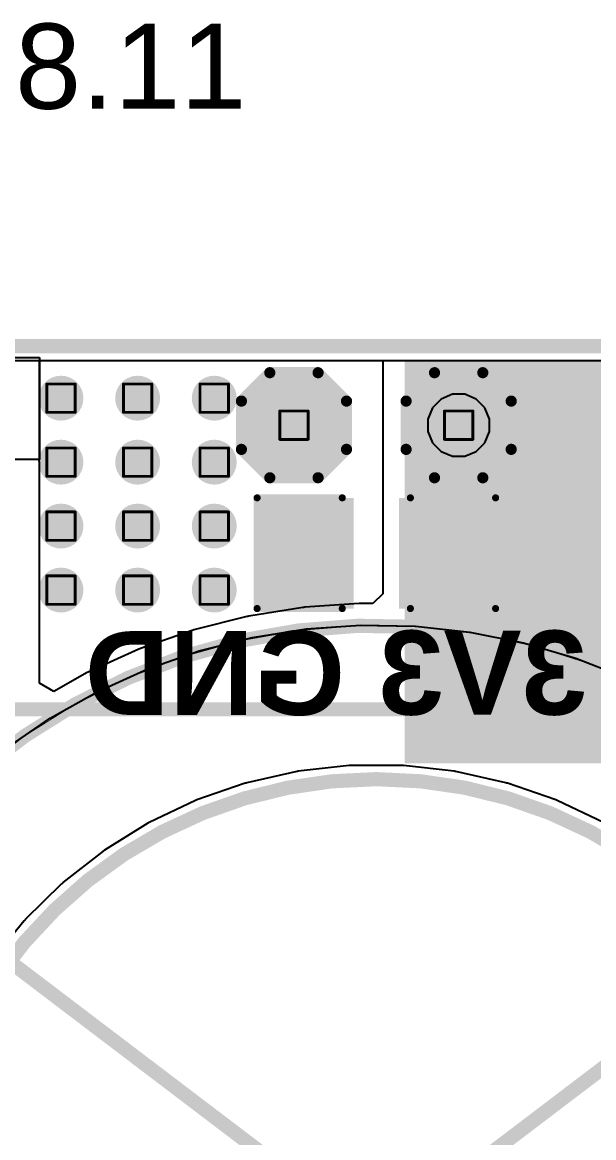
# Model space of a CAD drawing. Header units: inches. Extents: x 92 to 372, y 57 to 122.
# Drawn here: x 119.15 to 129.37, y 76.86 to 96.83 of the extents above; entities that cross this region are included whole.
import ezdxf

# ---------------------------------------------------------------- set-up
doc = ezdxf.new("R2010")
doc.units = ezdxf.units.IN
for name, color, linetype in [('Board Outline', 216, 'Continuous'), ('Bottom Layer', 5, 'Continuous'), ('Bottom Overlay', 54, 'Continuous'), ('Bottom Paste', 16, 'Continuous'), ('Bottom Solder', 6, 'Continuous'), ('Dimension', 6, 'Continuous'), ('Drill Drawing', 1, 'Continuous'), ('Top Layer', 1, 'Continuous'), ('Top Overlay', 2, 'Continuous'), ('Top Solder', 216, 'Continuous'), ('Via Holes', 16, 'Continuous')]:
    doc.layers.add(name, color=color, linetype=linetype)
doc.styles.add('Arial', font='', dxfattribs={"height": 0.2})
doc.styles.add('Arial_Bold', font='', dxfattribs={"height": 0.2})
doc.styles.get('Arial').set_extended_font_data('Arial')
doc.styles.get('Arial_Bold').set_extended_font_data('Arial', bold=True)

# ---------------------------------------------------------------- blocks, each defined once
blk = doc.blocks.new('T__________B_1')
at = {"layer": 'Bottom Layer'}
blk.add_hatch(color=5, dxfattribs=at).paths.add_polyline_path([(0.381, 0.762), (-0.381, 0.762), (-0.762, 0.381), (-0.762, -0.381), (-0.381, -0.762), (0.381, -0.762), (0.762, -0.381), (0.762, 0.381)])
at = {"layer": 'Bottom Paste'}
blk.add_hatch(color=16, dxfattribs=at).paths.add_polyline_path([(0.381, 0.762), (-0.381, 0.762), (-0.762, 0.381), (-0.762, -0.381), (-0.381, -0.762), (0.381, -0.762), (0.762, -0.381), (0.762, 0.381)])
at = {"layer": 'Bottom Solder'}
blk.add_hatch(color=6, dxfattribs=at).paths.add_polyline_path([(0.432, 0.864), (-0.432, 0.864), (-0.864, 0.432), (-0.864, -0.432), (-0.432, -0.864), (0.432, -0.864), (0.864, -0.432), (0.864, 0.432)])
at = {"layer": 'Bottom Overlay'}
for points in [[(-0.432, 0.94, 0.2, 0.2, 0), (-0.94, 0.432, 0.2, 0.2, 0)], [(0.432, 0.94, 0.2, 0.2, 0), (-0.432, 0.94, 0.2, 0.2, 0)], [(0.94, 0.432, 0.2, 0.2, 0), (0.432, 0.94, 0.2, 0.2, 0)], [(-0.94, 0.432, 0.2, 0.2, 0), (-0.94, -0.432, 0.2, 0.2, 0)], [(0.94, 0.432, 0.2, 0.2, 0), (0.94, -0.432, 0.2, 0.2, 0)], [(-0.432, -0.94, 0.2, 0.2, 0), (-0.94, -0.432, 0.2, 0.2, 0)], [(0.94, -0.432, 0.2, 0.2, 0), (0.432, -0.94, 0.2, 0.2, 0)], [(0.432, -0.94, 0.2, 0.2, 0), (-0.432, -0.94, 0.2, 0.2, 0)]]:
    blk.add_lwpolyline(points, format="xyseb", dxfattribs=at)
for points in [[(-0.482, 0.94, 0.1, 0.1, 1), (-0.382, 0.94, 0.1, 0.1, 1)], [(-0.482, 0.94, 0.1, 0.1, 1), (-0.382, 0.94, 0.1, 0.1, 1)], [(0.382, 0.94, 0.1, 0.1, 1), (0.482, 0.94, 0.1, 0.1, 1)], [(0.382, 0.94, 0.1, 0.1, 1), (0.482, 0.94, 0.1, 0.1, 1)], [(-0.99, 0.432, 0.1, 0.1, 1), (-0.89, 0.432, 0.1, 0.1, 1)], [(-0.99, 0.432, 0.1, 0.1, 1), (-0.89, 0.432, 0.1, 0.1, 1)], [(0.89, 0.432, 0.1, 0.1, 1), (0.99, 0.432, 0.1, 0.1, 1)], [(0.89, 0.432, 0.1, 0.1, 1), (0.99, 0.432, 0.1, 0.1, 1)], [(-0.99, -0.432, 0.1, 0.1, 1), (-0.89, -0.432, 0.1, 0.1, 1)], [(-0.99, -0.432, 0.1, 0.1, 1), (-0.89, -0.432, 0.1, 0.1, 1)], [(0.89, -0.432, 0.1, 0.1, 1), (0.99, -0.432, 0.1, 0.1, 1)], [(0.89, -0.432, 0.1, 0.1, 1), (0.99, -0.432, 0.1, 0.1, 1)], [(-0.482, -0.94, 0.1, 0.1, 1), (-0.382, -0.94, 0.1, 0.1, 1)], [(-0.482, -0.94, 0.1, 0.1, 1), (-0.382, -0.94, 0.1, 0.1, 1)], [(0.382, -0.94, 0.1, 0.1, 1), (0.482, -0.94, 0.1, 0.1, 1)], [(0.382, -0.94, 0.1, 0.1, 1), (0.482, -0.94, 0.1, 0.1, 1)]]:
    blk.add_lwpolyline(points, format="xyseb", close=True, dxfattribs=at)
blk = doc.blocks.new('T__________B_2')
at = {"layer": 'Bottom Layer'}
blk.add_hatch(color=5, dxfattribs=at).paths.add_polyline_path([(0.381, 0.762), (-0.381, 0.762), (-0.762, 0.381), (-0.762, -0.381), (-0.381, -0.762), (0.381, -0.762), (0.762, -0.381), (0.762, 0.381)])
at = {"layer": 'Bottom Paste'}
blk.add_hatch(color=16, dxfattribs=at).paths.add_polyline_path([(0.381, 0.762), (-0.381, 0.762), (-0.762, 0.381), (-0.762, -0.381), (-0.381, -0.762), (0.381, -0.762), (0.762, -0.381), (0.762, 0.381)])
at = {"layer": 'Bottom Solder'}
blk.add_hatch(color=6, dxfattribs=at).paths.add_polyline_path([(0.432, 0.864), (-0.432, 0.864), (-0.864, 0.432), (-0.864, -0.432), (-0.432, -0.864), (0.432, -0.864), (0.864, -0.432), (0.864, 0.432)])
at = {"layer": 'Bottom Overlay'}
for points in [[(-0.432, 0.94, 0.2, 0.2, 0), (-0.94, 0.432, 0.2, 0.2, 0)], [(0.432, 0.94, 0.2, 0.2, 0), (-0.432, 0.94, 0.2, 0.2, 0)], [(0.94, 0.432, 0.2, 0.2, 0), (0.432, 0.94, 0.2, 0.2, 0)], [(-0.94, 0.432, 0.2, 0.2, 0), (-0.94, -0.432, 0.2, 0.2, 0)], [(0.94, 0.432, 0.2, 0.2, 0), (0.94, -0.432, 0.2, 0.2, 0)], [(-0.432, -0.94, 0.2, 0.2, 0), (-0.94, -0.432, 0.2, 0.2, 0)], [(0.94, -0.432, 0.2, 0.2, 0), (0.432, -0.94, 0.2, 0.2, 0)], [(0.432, -0.94, 0.2, 0.2, 0), (-0.432, -0.94, 0.2, 0.2, 0)]]:
    blk.add_lwpolyline(points, format="xyseb", dxfattribs=at)
for points in [[(-0.482, 0.94, 0.1, 0.1, 1), (-0.382, 0.94, 0.1, 0.1, 1)], [(-0.482, 0.94, 0.1, 0.1, 1), (-0.382, 0.94, 0.1, 0.1, 1)], [(0.382, 0.94, 0.1, 0.1, 1), (0.482, 0.94, 0.1, 0.1, 1)], [(0.382, 0.94, 0.1, 0.1, 1), (0.482, 0.94, 0.1, 0.1, 1)], [(-0.99, 0.432, 0.1, 0.1, 1), (-0.89, 0.432, 0.1, 0.1, 1)], [(-0.99, 0.432, 0.1, 0.1, 1), (-0.89, 0.432, 0.1, 0.1, 1)], [(0.89, 0.432, 0.1, 0.1, 1), (0.99, 0.432, 0.1, 0.1, 1)], [(0.89, 0.432, 0.1, 0.1, 1), (0.99, 0.432, 0.1, 0.1, 1)], [(-0.99, -0.432, 0.1, 0.1, 1), (-0.89, -0.432, 0.1, 0.1, 1)], [(-0.99, -0.432, 0.1, 0.1, 1), (-0.89, -0.432, 0.1, 0.1, 1)], [(0.89, -0.432, 0.1, 0.1, 1), (0.99, -0.432, 0.1, 0.1, 1)], [(0.89, -0.432, 0.1, 0.1, 1), (0.99, -0.432, 0.1, 0.1, 1)], [(-0.482, -0.94, 0.1, 0.1, 1), (-0.382, -0.94, 0.1, 0.1, 1)], [(-0.482, -0.94, 0.1, 0.1, 1), (-0.382, -0.94, 0.1, 0.1, 1)], [(0.382, -0.94, 0.1, 0.1, 1), (0.482, -0.94, 0.1, 0.1, 1)], [(0.382, -0.94, 0.1, 0.1, 1), (0.482, -0.94, 0.1, 0.1, 1)]]:
    blk.add_lwpolyline(points, format="xyseb", close=True, dxfattribs=at)
blk = doc.blocks.new('C___1206_B_31')
at = {"layer": 'Bottom Layer'}
for points in [[(-2.032, 0.889), (-0.508, 0.889), (-0.508, -0.889), (-2.032, -0.889)], [(0.508, 0.889), (2.032, 0.889), (2.032, -0.889), (0.508, -0.889)]]:
    blk.add_hatch(color=5, dxfattribs=at).paths.add_polyline_path(points)
at = {"layer": 'Bottom Paste'}
for points in [[(-2.032, 0.889), (-0.508, 0.889), (-0.508, -0.889), (-2.032, -0.889)], [(0.508, 0.889), (2.032, 0.889), (2.032, -0.889), (0.508, -0.889)]]:
    blk.add_hatch(color=16, dxfattribs=at).paths.add_polyline_path(points)
at = {"layer": 'Bottom Solder'}
for points in [[(-2.1336, 0.9906), (-0.4064, 0.9906), (-0.4064, -0.9906), (-2.1336, -0.9906)], [(0.4064, 0.9906), (2.1336, 0.9906), (2.1336, -0.9906), (0.4064, -0.9906)]]:
    blk.add_hatch(color=6, dxfattribs=at).paths.add_polyline_path(points)
at = {"layer": 'Bottom Overlay'}
for points in [[(-2.1336, 0.9906, 0.127, 0.127, 0), (-0.6096, 0.9906, 0.127, 0.127, 0)], [(-2.1336, -0.9906, 0.127, 0.127, 0), (-2.1336, 0.9906, 0.127, 0.127, 0)], [(0.6096, 0.9906, 0.127, 0.127, 0), (2.1336, 0.9906, 0.127, 0.127, 0)], [(2.1336, -0.9906, 0.127, 0.127, 0), (2.1336, 0.9906, 0.127, 0.127, 0)], [(-2.1336, -0.9906, 0.127, 0.127, 0), (-0.6096, -0.9906, 0.127, 0.127, 0)], [(0.6096, -0.9906, 0.127, 0.127, 0), (2.1336, -0.9906, 0.127, 0.127, 0)]]:
    blk.add_lwpolyline(points, format="xyseb", dxfattribs=at)
for points in [[(-2.16535, 0.9906, 0.0635, 0.0635, 1), (-2.10185, 0.9906, 0.0635, 0.0635, 1)], [(-2.16535, 0.9906, 0.0635, 0.0635, 1), (-2.10185, 0.9906, 0.0635, 0.0635, 1)], [(-0.64135, 0.9906, 0.0635, 0.0635, 1), (-0.57785, 0.9906, 0.0635, 0.0635, 1)], [(0.57785, 0.9906, 0.0635, 0.0635, 1), (0.64135, 0.9906, 0.0635, 0.0635, 1)], [(2.10185, 0.9906, 0.0635, 0.0635, 1), (2.16535, 0.9906, 0.0635, 0.0635, 1)], [(2.10185, 0.9906, 0.0635, 0.0635, 1), (2.16535, 0.9906, 0.0635, 0.0635, 1)], [(-2.16535, -0.9906, 0.0635, 0.0635, 1), (-2.10185, -0.9906, 0.0635, 0.0635, 1)], [(-2.16535, -0.9906, 0.0635, 0.0635, 1), (-2.10185, -0.9906, 0.0635, 0.0635, 1)], [(-0.64135, -0.9906, 0.0635, 0.0635, 1), (-0.57785, -0.9906, 0.0635, 0.0635, 1)], [(0.57785, -0.9906, 0.0635, 0.0635, 1), (0.64135, -0.9906, 0.0635, 0.0635, 1)], [(2.10185, -0.9906, 0.0635, 0.0635, 1), (2.16535, -0.9906, 0.0635, 0.0635, 1)], [(2.10185, -0.9906, 0.0635, 0.0635, 1), (2.16535, -0.9906, 0.0635, 0.0635, 1)]]:
    blk.add_lwpolyline(points, format="xyseb", close=True, dxfattribs=at)

msp = doc.modelspace()

# ---------------------------------------------------------------- hatches: boundary and pattern name
at = {"layer": 'Bottom Layer'}
for points in [[(125.988, 89.129), (134.247, 89.129), (134.247, 90.772), (125.988, 90.772)], [(125.988, 83.566), (131.445, 83.566), (131.445, 90.678), (125.988, 90.678)]]:
    msp.add_hatch(color=5, dxfattribs=at).paths.add_polyline_path(points)
h = msp.add_hatch(color=5, dxfattribs=at)
edge = h.paths.add_edge_path()
edge.add_arc((119.837, 90.099), 0.3, 0, 360)
h = msp.add_hatch(color=5, dxfattribs=at)
edge = h.paths.add_edge_path()
edge.add_arc((121.209, 90.099), 0.3, 0, 360)
h = msp.add_hatch(color=5, dxfattribs=at)
edge = h.paths.add_edge_path()
edge.add_arc((122.58, 90.099), 0.3, 0, 360)
h = msp.add_hatch(color=5, dxfattribs=at)
edge = h.paths.add_edge_path()
edge.add_arc((124.006, 89.615), 0.3, 0, 360)
h = msp.add_hatch(color=5, dxfattribs=at)
edge = h.paths.add_edge_path()
edge.add_arc((126.953, 89.615), 0.3, 0, 360)
h = msp.add_hatch(color=5, dxfattribs=at)
edge = h.paths.add_edge_path()
edge.add_arc((119.837, 88.954), 0.3, 0, 360)
h = msp.add_hatch(color=5, dxfattribs=at)
edge = h.paths.add_edge_path()
edge.add_arc((121.209, 88.954), 0.3, 0, 360)
h = msp.add_hatch(color=5, dxfattribs=at)
edge = h.paths.add_edge_path()
edge.add_arc((122.58, 88.954), 0.3, 0, 360)
h = msp.add_hatch(color=5, dxfattribs=at)
edge = h.paths.add_edge_path()
edge.add_arc((119.837, 87.81), 0.3, 0, 360)
h = msp.add_hatch(color=5, dxfattribs=at)
edge = h.paths.add_edge_path()
edge.add_arc((121.209, 87.81), 0.3, 0, 360)
h = msp.add_hatch(color=5, dxfattribs=at)
edge = h.paths.add_edge_path()
edge.add_arc((122.58, 87.81), 0.3, 0, 360)
h = msp.add_hatch(color=5, dxfattribs=at)
edge = h.paths.add_edge_path()
edge.add_arc((119.837, 86.665), 0.3, 0, 360)
h = msp.add_hatch(color=5, dxfattribs=at)
edge = h.paths.add_edge_path()
edge.add_arc((121.209, 86.665), 0.3, 0, 360)
h = msp.add_hatch(color=5, dxfattribs=at)
edge = h.paths.add_edge_path()
edge.add_arc((122.58, 86.665), 0.3, 0, 360)
at = {"layer": 'Bottom Solder'}
h = msp.add_hatch(color=6, dxfattribs=at)
edge = h.paths.add_edge_path()
edge.add_arc((119.837, 90.099), 0.402, 0, 360)
h = msp.add_hatch(color=6, dxfattribs=at)
edge = h.paths.add_edge_path()
edge.add_arc((121.209, 90.099), 0.402, 0, 360)
h = msp.add_hatch(color=6, dxfattribs=at)
edge = h.paths.add_edge_path()
edge.add_arc((122.58, 90.099), 0.402, 0, 360)
h = msp.add_hatch(color=6, dxfattribs=at)
edge = h.paths.add_edge_path()
edge.add_arc((124.006, 89.615), 0.402, 0, 360)
h = msp.add_hatch(color=6, dxfattribs=at)
edge = h.paths.add_edge_path()
edge.add_arc((126.953, 89.615), 0.402, 0, 360)
h = msp.add_hatch(color=6, dxfattribs=at)
edge = h.paths.add_edge_path()
edge.add_arc((119.837, 88.954), 0.402, 0, 360)
h = msp.add_hatch(color=6, dxfattribs=at)
edge = h.paths.add_edge_path()
edge.add_arc((121.209, 88.954), 0.402, 0, 360)
h = msp.add_hatch(color=6, dxfattribs=at)
edge = h.paths.add_edge_path()
edge.add_arc((122.58, 88.954), 0.402, 0, 360)
h = msp.add_hatch(color=6, dxfattribs=at)
edge = h.paths.add_edge_path()
edge.add_arc((119.837, 87.81), 0.402, 0, 360)
h = msp.add_hatch(color=6, dxfattribs=at)
edge = h.paths.add_edge_path()
edge.add_arc((121.209, 87.81), 0.402, 0, 360)
h = msp.add_hatch(color=6, dxfattribs=at)
edge = h.paths.add_edge_path()
edge.add_arc((122.58, 87.81), 0.402, 0, 360)
h = msp.add_hatch(color=6, dxfattribs=at)
edge = h.paths.add_edge_path()
edge.add_arc((119.837, 86.665), 0.402, 0, 360)
h = msp.add_hatch(color=6, dxfattribs=at)
edge = h.paths.add_edge_path()
edge.add_arc((121.209, 86.665), 0.402, 0, 360)
h = msp.add_hatch(color=6, dxfattribs=at)
edge = h.paths.add_edge_path()
edge.add_arc((122.58, 86.665), 0.402, 0, 360)
at = {"layer": 'Top Layer'}
h = msp.add_hatch(color=1, dxfattribs=at)
edge = h.paths.add_edge_path()
edge.add_arc((119.837, 90.099), 0.3, 0, 360)
h = msp.add_hatch(color=1, dxfattribs=at)
edge = h.paths.add_edge_path()
edge.add_arc((121.209, 90.099), 0.3, 0, 360)
h = msp.add_hatch(color=1, dxfattribs=at)
edge = h.paths.add_edge_path()
edge.add_arc((122.58, 90.099), 0.3, 0, 360)
h = msp.add_hatch(color=1, dxfattribs=at)
edge = h.paths.add_edge_path()
edge.add_arc((124.006, 89.615), 0.3, 0, 360)
h = msp.add_hatch(color=1, dxfattribs=at)
edge = h.paths.add_edge_path()
edge.add_arc((126.953, 89.615), 0.3, 0, 360)
h = msp.add_hatch(color=1, dxfattribs=at)
edge = h.paths.add_edge_path()
edge.add_arc((119.837, 88.954), 0.3, 0, 360)
h = msp.add_hatch(color=1, dxfattribs=at)
edge = h.paths.add_edge_path()
edge.add_arc((121.209, 88.954), 0.3, 0, 360)
h = msp.add_hatch(color=1, dxfattribs=at)
edge = h.paths.add_edge_path()
edge.add_arc((122.58, 88.954), 0.3, 0, 360)
h = msp.add_hatch(color=1, dxfattribs=at)
edge = h.paths.add_edge_path()
edge.add_arc((119.837, 87.81), 0.3, 0, 360)
h = msp.add_hatch(color=1, dxfattribs=at)
edge = h.paths.add_edge_path()
edge.add_arc((121.209, 87.81), 0.3, 0, 360)
h = msp.add_hatch(color=1, dxfattribs=at)
edge = h.paths.add_edge_path()
edge.add_arc((122.58, 87.81), 0.3, 0, 360)
h = msp.add_hatch(color=1, dxfattribs=at)
edge = h.paths.add_edge_path()
edge.add_arc((119.837, 86.665), 0.3, 0, 360)
h = msp.add_hatch(color=1, dxfattribs=at)
edge = h.paths.add_edge_path()
edge.add_arc((121.209, 86.665), 0.3, 0, 360)
h = msp.add_hatch(color=1, dxfattribs=at)
edge = h.paths.add_edge_path()
edge.add_arc((122.58, 86.665), 0.3, 0, 360)
at = {"layer": 'Top Solder'}
h = msp.add_hatch(color=216, dxfattribs=at)
edge = h.paths.add_edge_path()
edge.add_arc((119.837, 90.099), 0.402, 0, 360)
h = msp.add_hatch(color=216, dxfattribs=at)
edge = h.paths.add_edge_path()
edge.add_arc((121.209, 90.099), 0.402, 0, 360)
h = msp.add_hatch(color=216, dxfattribs=at)
edge = h.paths.add_edge_path()
edge.add_arc((122.58, 90.099), 0.402, 0, 360)
h = msp.add_hatch(color=216, dxfattribs=at)
edge = h.paths.add_edge_path()
edge.add_arc((124.006, 89.615), 0.402, 0, 360)
h = msp.add_hatch(color=216, dxfattribs=at)
edge = h.paths.add_edge_path()
edge.add_arc((126.953, 89.615), 0.402, 0, 360)
h = msp.add_hatch(color=216, dxfattribs=at)
edge = h.paths.add_edge_path()
edge.add_arc((119.837, 88.954), 0.402, 0, 360)
h = msp.add_hatch(color=216, dxfattribs=at)
edge = h.paths.add_edge_path()
edge.add_arc((121.209, 88.954), 0.402, 0, 360)
h = msp.add_hatch(color=216, dxfattribs=at)
edge = h.paths.add_edge_path()
edge.add_arc((122.58, 88.954), 0.402, 0, 360)
h = msp.add_hatch(color=216, dxfattribs=at)
edge = h.paths.add_edge_path()
edge.add_arc((119.837, 87.81), 0.402, 0, 360)
h = msp.add_hatch(color=216, dxfattribs=at)
edge = h.paths.add_edge_path()
edge.add_arc((121.209, 87.81), 0.402, 0, 360)
h = msp.add_hatch(color=216, dxfattribs=at)
edge = h.paths.add_edge_path()
edge.add_arc((122.58, 87.81), 0.402, 0, 360)
h = msp.add_hatch(color=216, dxfattribs=at)
edge = h.paths.add_edge_path()
edge.add_arc((119.837, 86.665), 0.402, 0, 360)
h = msp.add_hatch(color=216, dxfattribs=at)
edge = h.paths.add_edge_path()
edge.add_arc((121.209, 86.665), 0.402, 0, 360)
h = msp.add_hatch(color=216, dxfattribs=at)
edge = h.paths.add_edge_path()
edge.add_arc((122.58, 86.665), 0.402, 0, 360)
at = {"layer": 'Via Holes'}
h = msp.add_hatch(color=7, dxfattribs=at)
edge = h.paths.add_edge_path()
edge.add_arc((119.837, 90.099), 0.15, 0, 360)
h = msp.add_hatch(color=7, dxfattribs=at)
edge = h.paths.add_edge_path()
edge.add_arc((121.209, 90.099), 0.15, 0, 360)
h = msp.add_hatch(color=7, dxfattribs=at)
edge = h.paths.add_edge_path()
edge.add_arc((122.58, 90.099), 0.15, 0, 360)
h = msp.add_hatch(color=7, dxfattribs=at)
edge = h.paths.add_edge_path()
edge.add_arc((124.006, 89.615), 0.15, 0, 360)
h = msp.add_hatch(color=7, dxfattribs=at)
edge = h.paths.add_edge_path()
edge.add_arc((126.953, 89.615), 0.15, 0, 360)
h = msp.add_hatch(color=7, dxfattribs=at)
edge = h.paths.add_edge_path()
edge.add_arc((119.837, 88.954), 0.15, 0, 360)
h = msp.add_hatch(color=7, dxfattribs=at)
edge = h.paths.add_edge_path()
edge.add_arc((121.209, 88.954), 0.15, 0, 360)
h = msp.add_hatch(color=7, dxfattribs=at)
edge = h.paths.add_edge_path()
edge.add_arc((122.58, 88.954), 0.15, 0, 360)
h = msp.add_hatch(color=7, dxfattribs=at)
edge = h.paths.add_edge_path()
edge.add_arc((119.837, 87.81), 0.15, 0, 360)
h = msp.add_hatch(color=7, dxfattribs=at)
edge = h.paths.add_edge_path()
edge.add_arc((121.209, 87.81), 0.15, 0, 360)
h = msp.add_hatch(color=7, dxfattribs=at)
edge = h.paths.add_edge_path()
edge.add_arc((122.58, 87.81), 0.15, 0, 360)
h = msp.add_hatch(color=7, dxfattribs=at)
edge = h.paths.add_edge_path()
edge.add_arc((119.837, 86.665), 0.15, 0, 360)
h = msp.add_hatch(color=7, dxfattribs=at)
edge = h.paths.add_edge_path()
edge.add_arc((121.209, 86.665), 0.15, 0, 360)
h = msp.add_hatch(color=7, dxfattribs=at)
edge = h.paths.add_edge_path()
edge.add_arc((122.58, 86.665), 0.15, 0, 360)

# ---------------------------------------------------------------- linework, layer by layer
at = {"layer": 'Board Outline'}
for points in [[(112.722, 91.031, 0.254, 0.254, 0), (138.237, 91.031, 0.254, 0.254, 0)], [(118.906, 70.045, 0.254, 0.254, -2.013543), (132.053, 70.045, 0.254, 0.254, 0)]]:
    msp.add_lwpolyline(points, format="xyseb", dxfattribs=at)
at = {"layer": 'Bottom Layer'}
for p, q in [((117.884, 90.83), (119.453, 90.83)), ((119.453, 90.83), (119.453, 89.002)), ((119.453, 89.002), (119.453, 90.772)), ((119.453, 90.772), (125.599, 90.772)), ((125.599, 90.772), (125.599, 89.129)), ((125.599, 89.129), (125.599, 86.6)), ((119.453, 89.002), (117.884, 89.002)), ((119.445, 88.992), (119.453, 89.002)), ((119.453, 88.95), (119.445, 88.992)), ((119.453, 89.002), (119.453, 89.002)), ((119.453, 84.998), (119.453, 88.95)), ((125.599, 86.6), (125.418, 86.423)), ((124.165, 86.354), (123.199, 86.199)), ((124.182, 86.353), (124.165, 86.354)), ((124.199, 86.358), (124.182, 86.353)), ((125.175, 86.426), (124.199, 86.358)), ((125.192, 86.423), (125.175, 86.426)), ((125.209, 86.427), (125.192, 86.423)), ((125.418, 86.423), (125.209, 86.427)), ((123.165, 86.192), (122.217, 85.953)), ((123.183, 86.193), (123.165, 86.192)), ((123.199, 86.199), (123.183, 86.193)), ((124.226, 85.97), (125.202, 86.038)), ((125.202, 86.038), (126.18, 86.019)), ((122.184, 85.943), (121.261, 85.62)), ((122.201, 85.945), (122.184, 85.943)), ((122.217, 85.953), (122.201, 85.945)), ((123.26, 85.816), (124.226, 85.97)), ((126.18, 86.019), (127.152, 85.914)), ((127.152, 85.914), (128.111, 85.723)), ((122.312, 85.576), (123.26, 85.816)), ((128.111, 85.723), (129.049, 85.447)), ((121.229, 85.608), (120.338, 85.204)), ((121.246, 85.611), (121.229, 85.608)), ((121.261, 85.62), (121.246, 85.611)), ((121.389, 85.254), (122.312, 85.576)), ((129.049, 85.447), (129.96, 85.089)), ((120.498, 84.85), (121.389, 85.254)), ((120.307, 85.189), (119.707, 84.85)), ((120.324, 85.194), (120.307, 85.189)), ((120.338, 85.204), (120.324, 85.194)), ((119.707, 84.85), (119.453, 84.998)), ((119.646, 84.37), (120.498, 84.85)), ((118.841, 83.815), (119.646, 84.37)), ((124.993, 83.526), (124.084, 83.424)), ((125.008, 83.524), (124.993, 83.526)), ((125.022, 83.527), (125.008, 83.524)), ((125.937, 83.527), (125.022, 83.527)), ((125.951, 83.524), (125.937, 83.527)), ((125.966, 83.526), (125.951, 83.524)), ((126.875, 83.424), (125.966, 83.526)), ((124.055, 83.419), (123.163, 83.218)), ((124.07, 83.42), (124.055, 83.419)), ((124.084, 83.424), (124.07, 83.42)), ((126.889, 83.42), (126.875, 83.424)), ((126.904, 83.419), (126.889, 83.42)), ((127.796, 83.218), (126.904, 83.419)), ((123.135, 83.21), (122.27, 82.911)), ((123.15, 83.212), (123.135, 83.21)), ((123.163, 83.218), (123.15, 83.212)), ((127.81, 83.212), (127.796, 83.218)), ((127.824, 83.21), (127.81, 83.212)), ((128.689, 82.911), (127.824, 83.21)), ((122.244, 82.9), (121.417, 82.507)), ((122.258, 82.904), (122.244, 82.9)), ((122.27, 82.911), (122.258, 82.904)), ((128.701, 82.904), (128.689, 82.911)), ((128.716, 82.9), (128.701, 82.904)), ((129.542, 82.507), (128.716, 82.9)), ((121.392, 82.493), (120.614, 82.011)), ((121.406, 82.498), (121.392, 82.493)), ((121.417, 82.507), (121.406, 82.498)), ((120.591, 81.995), (119.871, 81.429)), ((120.604, 82.001), (120.591, 81.995)), ((120.614, 82.011), (120.604, 82.001)), ((119.849, 81.41), (119.197, 80.769)), ((119.862, 81.418), (119.849, 81.41)), ((119.871, 81.429), (119.862, 81.418)), ((119.178, 80.748), (118.6, 80.038)), ((119.189, 80.757), (119.178, 80.748)), ((119.197, 80.769), (119.189, 80.757))]:
    msp.add_line(p, q, dxfattribs=at)
at = {"layer": 'Dimension'}
for points in [[(114.48, 75.031, 0.0127, 0.0127, -1.683703), (131.443, 65.788, 0.0127, 0.0127, 0)], [(112.98, 84.531, 0.254, 0.254, 0), (137.98, 84.531, 0.254, 0.254, 0)], [(112.98, 84.531, 0.254, 0.254, 0), (137.98, 65.531, 0.254, 0.254, 0)], [(112.98, 65.531, 0.254, 0.254, 0), (137.98, 84.531, 0.254, 0.254, 0)]]:
    msp.add_lwpolyline(points, format="xyseb", dxfattribs=at)
at = {"layer": 'Drill Drawing'}
for points in [[(119.583, 90.353, 0.0508, 0.0508, 0), (120.091, 90.353, 0.0508, 0.0508, 0)], [(119.583, 89.845, 0.0508, 0.0508, 0), (119.583, 90.353, 0.0508, 0.0508, 0)], [(120.091, 89.845, 0.0508, 0.0508, 0), (120.091, 90.353, 0.0508, 0.0508, 0)], [(120.955, 90.353, 0.0508, 0.0508, 0), (121.463, 90.353, 0.0508, 0.0508, 0)], [(120.955, 89.845, 0.0508, 0.0508, 0), (120.955, 90.353, 0.0508, 0.0508, 0)], [(121.463, 89.845, 0.0508, 0.0508, 0), (121.463, 90.353, 0.0508, 0.0508, 0)], [(122.326, 90.353, 0.0508, 0.0508, 0), (122.834, 90.353, 0.0508, 0.0508, 0)], [(122.326, 89.845, 0.0508, 0.0508, 0), (122.326, 90.353, 0.0508, 0.0508, 0)], [(122.834, 89.845, 0.0508, 0.0508, 0), (122.834, 90.353, 0.0508, 0.0508, 0)], [(119.583, 89.845, 0.0508, 0.0508, 0), (120.091, 89.845, 0.0508, 0.0508, 0)], [(120.955, 89.845, 0.0508, 0.0508, 0), (121.463, 89.845, 0.0508, 0.0508, 0)], [(122.326, 89.845, 0.0508, 0.0508, 0), (122.834, 89.845, 0.0508, 0.0508, 0)], [(123.752, 89.869, 0.0508, 0.0508, 0), (124.26, 89.869, 0.0508, 0.0508, 0)], [(123.752, 89.361, 0.0508, 0.0508, 0), (123.752, 89.869, 0.0508, 0.0508, 0)], [(124.26, 89.361, 0.0508, 0.0508, 0), (124.26, 89.869, 0.0508, 0.0508, 0)], [(126.699, 89.869, 0.0508, 0.0508, 0), (127.207, 89.869, 0.0508, 0.0508, 0)], [(126.699, 89.361, 0.0508, 0.0508, 0), (126.699, 89.869, 0.0508, 0.0508, 0)], [(127.207, 89.361, 0.0508, 0.0508, 0), (127.207, 89.869, 0.0508, 0.0508, 0)], [(119.583, 89.208, 0.0508, 0.0508, 0), (120.091, 89.208, 0.0508, 0.0508, 0)], [(119.583, 88.7, 0.0508, 0.0508, 0), (119.583, 89.208, 0.0508, 0.0508, 0)], [(120.091, 88.7, 0.0508, 0.0508, 0), (120.091, 89.208, 0.0508, 0.0508, 0)], [(120.955, 89.208, 0.0508, 0.0508, 0), (121.463, 89.208, 0.0508, 0.0508, 0)], [(120.955, 88.7, 0.0508, 0.0508, 0), (120.955, 89.208, 0.0508, 0.0508, 0)], [(121.463, 88.7, 0.0508, 0.0508, 0), (121.463, 89.208, 0.0508, 0.0508, 0)], [(122.326, 89.208, 0.0508, 0.0508, 0), (122.834, 89.208, 0.0508, 0.0508, 0)], [(122.326, 88.7, 0.0508, 0.0508, 0), (122.326, 89.208, 0.0508, 0.0508, 0)], [(122.834, 88.7, 0.0508, 0.0508, 0), (122.834, 89.208, 0.0508, 0.0508, 0)], [(123.752, 89.361, 0.0508, 0.0508, 0), (124.26, 89.361, 0.0508, 0.0508, 0)], [(126.699, 89.361, 0.0508, 0.0508, 0), (127.207, 89.361, 0.0508, 0.0508, 0)], [(119.583, 88.7, 0.0508, 0.0508, 0), (120.091, 88.7, 0.0508, 0.0508, 0)], [(120.955, 88.7, 0.0508, 0.0508, 0), (121.463, 88.7, 0.0508, 0.0508, 0)], [(122.326, 88.7, 0.0508, 0.0508, 0), (122.834, 88.7, 0.0508, 0.0508, 0)], [(119.583, 88.064, 0.0508, 0.0508, 0), (120.091, 88.064, 0.0508, 0.0508, 0)], [(119.583, 87.556, 0.0508, 0.0508, 0), (119.583, 88.064, 0.0508, 0.0508, 0)], [(120.091, 87.556, 0.0508, 0.0508, 0), (120.091, 88.064, 0.0508, 0.0508, 0)], [(120.955, 88.064, 0.0508, 0.0508, 0), (121.463, 88.064, 0.0508, 0.0508, 0)], [(120.955, 87.556, 0.0508, 0.0508, 0), (120.955, 88.064, 0.0508, 0.0508, 0)], [(121.463, 87.556, 0.0508, 0.0508, 0), (121.463, 88.064, 0.0508, 0.0508, 0)], [(122.326, 88.064, 0.0508, 0.0508, 0), (122.834, 88.064, 0.0508, 0.0508, 0)], [(122.326, 87.556, 0.0508, 0.0508, 0), (122.326, 88.064, 0.0508, 0.0508, 0)], [(122.834, 87.556, 0.0508, 0.0508, 0), (122.834, 88.064, 0.0508, 0.0508, 0)], [(119.583, 87.556, 0.0508, 0.0508, 0), (120.091, 87.556, 0.0508, 0.0508, 0)], [(120.955, 87.556, 0.0508, 0.0508, 0), (121.463, 87.556, 0.0508, 0.0508, 0)], [(122.326, 87.556, 0.0508, 0.0508, 0), (122.834, 87.556, 0.0508, 0.0508, 0)], [(119.583, 86.919, 0.0508, 0.0508, 0), (120.091, 86.919, 0.0508, 0.0508, 0)], [(119.583, 86.411, 0.0508, 0.0508, 0), (119.583, 86.919, 0.0508, 0.0508, 0)], [(120.091, 86.411, 0.0508, 0.0508, 0), (120.091, 86.919, 0.0508, 0.0508, 0)], [(120.955, 86.919, 0.0508, 0.0508, 0), (121.463, 86.919, 0.0508, 0.0508, 0)], [(120.955, 86.411, 0.0508, 0.0508, 0), (120.955, 86.919, 0.0508, 0.0508, 0)], [(121.463, 86.411, 0.0508, 0.0508, 0), (121.463, 86.919, 0.0508, 0.0508, 0)], [(122.326, 86.919, 0.0508, 0.0508, 0), (122.834, 86.919, 0.0508, 0.0508, 0)], [(122.326, 86.411, 0.0508, 0.0508, 0), (122.326, 86.919, 0.0508, 0.0508, 0)], [(122.834, 86.411, 0.0508, 0.0508, 0), (122.834, 86.919, 0.0508, 0.0508, 0)], [(119.583, 86.411, 0.0508, 0.0508, 0), (120.091, 86.411, 0.0508, 0.0508, 0)], [(120.955, 86.411, 0.0508, 0.0508, 0), (121.463, 86.411, 0.0508, 0.0508, 0)], [(122.326, 86.411, 0.0508, 0.0508, 0), (122.834, 86.411, 0.0508, 0.0508, 0)]]:
    msp.add_lwpolyline(points, format="xyseb", dxfattribs=at)
for points in [[(119.57, 90.353, 0.0254, 0.0254, 1), (119.596, 90.353, 0.0254, 0.0254, 1)], [(119.57, 90.353, 0.0254, 0.0254, 1), (119.596, 90.353, 0.0254, 0.0254, 1)], [(120.079, 90.353, 0.0254, 0.0254, 1), (120.104, 90.353, 0.0254, 0.0254, 1)], [(120.079, 90.353, 0.0254, 0.0254, 1), (120.104, 90.353, 0.0254, 0.0254, 1)], [(120.942, 90.353, 0.0254, 0.0254, 1), (120.968, 90.353, 0.0254, 0.0254, 1)], [(120.942, 90.353, 0.0254, 0.0254, 1), (120.968, 90.353, 0.0254, 0.0254, 1)], [(121.45, 90.353, 0.0254, 0.0254, 1), (121.475, 90.353, 0.0254, 0.0254, 1)], [(121.45, 90.353, 0.0254, 0.0254, 1), (121.475, 90.353, 0.0254, 0.0254, 1)], [(122.314, 90.353, 0.0254, 0.0254, 1), (122.339, 90.353, 0.0254, 0.0254, 1)], [(122.314, 90.353, 0.0254, 0.0254, 1), (122.339, 90.353, 0.0254, 0.0254, 1)], [(122.822, 90.353, 0.0254, 0.0254, 1), (122.847, 90.353, 0.0254, 0.0254, 1)], [(122.822, 90.353, 0.0254, 0.0254, 1), (122.847, 90.353, 0.0254, 0.0254, 1)], [(119.57, 89.845, 0.0254, 0.0254, 1), (119.596, 89.845, 0.0254, 0.0254, 1)], [(119.57, 89.845, 0.0254, 0.0254, 1), (119.596, 89.845, 0.0254, 0.0254, 1)], [(120.079, 89.845, 0.0254, 0.0254, 1), (120.104, 89.845, 0.0254, 0.0254, 1)], [(120.079, 89.845, 0.0254, 0.0254, 1), (120.104, 89.845, 0.0254, 0.0254, 1)], [(120.942, 89.845, 0.0254, 0.0254, 1), (120.968, 89.845, 0.0254, 0.0254, 1)], [(120.942, 89.845, 0.0254, 0.0254, 1), (120.968, 89.845, 0.0254, 0.0254, 1)], [(121.45, 89.845, 0.0254, 0.0254, 1), (121.475, 89.845, 0.0254, 0.0254, 1)], [(121.45, 89.845, 0.0254, 0.0254, 1), (121.475, 89.845, 0.0254, 0.0254, 1)], [(122.314, 89.845, 0.0254, 0.0254, 1), (122.339, 89.845, 0.0254, 0.0254, 1)], [(122.314, 89.845, 0.0254, 0.0254, 1), (122.339, 89.845, 0.0254, 0.0254, 1)], [(122.822, 89.845, 0.0254, 0.0254, 1), (122.847, 89.845, 0.0254, 0.0254, 1)], [(122.822, 89.845, 0.0254, 0.0254, 1), (122.847, 89.845, 0.0254, 0.0254, 1)], [(123.74, 89.869, 0.0254, 0.0254, 1), (123.765, 89.869, 0.0254, 0.0254, 1)], [(123.74, 89.869, 0.0254, 0.0254, 1), (123.765, 89.869, 0.0254, 0.0254, 1)], [(124.248, 89.869, 0.0254, 0.0254, 1), (124.273, 89.869, 0.0254, 0.0254, 1)], [(124.248, 89.869, 0.0254, 0.0254, 1), (124.273, 89.869, 0.0254, 0.0254, 1)], [(126.686, 89.869, 0.0254, 0.0254, 1), (126.712, 89.869, 0.0254, 0.0254, 1)], [(126.686, 89.869, 0.0254, 0.0254, 1), (126.712, 89.869, 0.0254, 0.0254, 1)], [(127.194, 89.869, 0.0254, 0.0254, 1), (127.22, 89.869, 0.0254, 0.0254, 1)], [(127.194, 89.869, 0.0254, 0.0254, 1), (127.22, 89.869, 0.0254, 0.0254, 1)], [(119.57, 89.208, 0.0254, 0.0254, 1), (119.596, 89.208, 0.0254, 0.0254, 1)], [(119.57, 89.208, 0.0254, 0.0254, 1), (119.596, 89.208, 0.0254, 0.0254, 1)], [(120.079, 89.208, 0.0254, 0.0254, 1), (120.104, 89.208, 0.0254, 0.0254, 1)], [(120.079, 89.208, 0.0254, 0.0254, 1), (120.104, 89.208, 0.0254, 0.0254, 1)], [(120.942, 89.208, 0.0254, 0.0254, 1), (120.968, 89.208, 0.0254, 0.0254, 1)], [(120.942, 89.208, 0.0254, 0.0254, 1), (120.968, 89.208, 0.0254, 0.0254, 1)], [(121.45, 89.208, 0.0254, 0.0254, 1), (121.475, 89.208, 0.0254, 0.0254, 1)], [(121.45, 89.208, 0.0254, 0.0254, 1), (121.475, 89.208, 0.0254, 0.0254, 1)], [(122.314, 89.208, 0.0254, 0.0254, 1), (122.339, 89.208, 0.0254, 0.0254, 1)], [(122.314, 89.208, 0.0254, 0.0254, 1), (122.339, 89.208, 0.0254, 0.0254, 1)], [(122.822, 89.208, 0.0254, 0.0254, 1), (122.847, 89.208, 0.0254, 0.0254, 1)], [(122.822, 89.208, 0.0254, 0.0254, 1), (122.847, 89.208, 0.0254, 0.0254, 1)], [(123.74, 89.361, 0.0254, 0.0254, 1), (123.765, 89.361, 0.0254, 0.0254, 1)], [(123.74, 89.361, 0.0254, 0.0254, 1), (123.765, 89.361, 0.0254, 0.0254, 1)], [(124.248, 89.361, 0.0254, 0.0254, 1), (124.273, 89.361, 0.0254, 0.0254, 1)], [(124.248, 89.361, 0.0254, 0.0254, 1), (124.273, 89.361, 0.0254, 0.0254, 1)], [(126.686, 89.361, 0.0254, 0.0254, 1), (126.712, 89.361, 0.0254, 0.0254, 1)], [(126.686, 89.361, 0.0254, 0.0254, 1), (126.712, 89.361, 0.0254, 0.0254, 1)], [(127.194, 89.361, 0.0254, 0.0254, 1), (127.22, 89.361, 0.0254, 0.0254, 1)], [(127.194, 89.361, 0.0254, 0.0254, 1), (127.22, 89.361, 0.0254, 0.0254, 1)], [(119.57, 88.7, 0.0254, 0.0254, 1), (119.596, 88.7, 0.0254, 0.0254, 1)], [(119.57, 88.7, 0.0254, 0.0254, 1), (119.596, 88.7, 0.0254, 0.0254, 1)], [(120.079, 88.7, 0.0254, 0.0254, 1), (120.104, 88.7, 0.0254, 0.0254, 1)], [(120.079, 88.7, 0.0254, 0.0254, 1), (120.104, 88.7, 0.0254, 0.0254, 1)], [(120.942, 88.7, 0.0254, 0.0254, 1), (120.968, 88.7, 0.0254, 0.0254, 1)], [(120.942, 88.7, 0.0254, 0.0254, 1), (120.968, 88.7, 0.0254, 0.0254, 1)], [(121.45, 88.7, 0.0254, 0.0254, 1), (121.475, 88.7, 0.0254, 0.0254, 1)], [(121.45, 88.7, 0.0254, 0.0254, 1), (121.475, 88.7, 0.0254, 0.0254, 1)], [(122.314, 88.7, 0.0254, 0.0254, 1), (122.339, 88.7, 0.0254, 0.0254, 1)], [(122.314, 88.7, 0.0254, 0.0254, 1), (122.339, 88.7, 0.0254, 0.0254, 1)], [(122.822, 88.7, 0.0254, 0.0254, 1), (122.847, 88.7, 0.0254, 0.0254, 1)], [(122.822, 88.7, 0.0254, 0.0254, 1), (122.847, 88.7, 0.0254, 0.0254, 1)], [(119.57, 88.064, 0.0254, 0.0254, 1), (119.596, 88.064, 0.0254, 0.0254, 1)], [(119.57, 88.064, 0.0254, 0.0254, 1), (119.596, 88.064, 0.0254, 0.0254, 1)], [(120.079, 88.064, 0.0254, 0.0254, 1), (120.104, 88.064, 0.0254, 0.0254, 1)], [(120.079, 88.064, 0.0254, 0.0254, 1), (120.104, 88.064, 0.0254, 0.0254, 1)], [(120.942, 88.064, 0.0254, 0.0254, 1), (120.968, 88.064, 0.0254, 0.0254, 1)], [(120.942, 88.064, 0.0254, 0.0254, 1), (120.968, 88.064, 0.0254, 0.0254, 1)], [(121.45, 88.064, 0.0254, 0.0254, 1), (121.475, 88.064, 0.0254, 0.0254, 1)], [(121.45, 88.064, 0.0254, 0.0254, 1), (121.475, 88.064, 0.0254, 0.0254, 1)], [(122.314, 88.064, 0.0254, 0.0254, 1), (122.339, 88.064, 0.0254, 0.0254, 1)], [(122.314, 88.064, 0.0254, 0.0254, 1), (122.339, 88.064, 0.0254, 0.0254, 1)], [(122.822, 88.064, 0.0254, 0.0254, 1), (122.847, 88.064, 0.0254, 0.0254, 1)], [(122.822, 88.064, 0.0254, 0.0254, 1), (122.847, 88.064, 0.0254, 0.0254, 1)], [(119.57, 87.556, 0.0254, 0.0254, 1), (119.596, 87.556, 0.0254, 0.0254, 1)], [(119.57, 87.556, 0.0254, 0.0254, 1), (119.596, 87.556, 0.0254, 0.0254, 1)], [(120.079, 87.556, 0.0254, 0.0254, 1), (120.104, 87.556, 0.0254, 0.0254, 1)], [(120.079, 87.556, 0.0254, 0.0254, 1), (120.104, 87.556, 0.0254, 0.0254, 1)], [(120.942, 87.556, 0.0254, 0.0254, 1), (120.968, 87.556, 0.0254, 0.0254, 1)], [(120.942, 87.556, 0.0254, 0.0254, 1), (120.968, 87.556, 0.0254, 0.0254, 1)], [(121.45, 87.556, 0.0254, 0.0254, 1), (121.475, 87.556, 0.0254, 0.0254, 1)], [(121.45, 87.556, 0.0254, 0.0254, 1), (121.475, 87.556, 0.0254, 0.0254, 1)], [(122.314, 87.556, 0.0254, 0.0254, 1), (122.339, 87.556, 0.0254, 0.0254, 1)], [(122.314, 87.556, 0.0254, 0.0254, 1), (122.339, 87.556, 0.0254, 0.0254, 1)], [(122.822, 87.556, 0.0254, 0.0254, 1), (122.847, 87.556, 0.0254, 0.0254, 1)], [(122.822, 87.556, 0.0254, 0.0254, 1), (122.847, 87.556, 0.0254, 0.0254, 1)], [(119.57, 86.919, 0.0254, 0.0254, 1), (119.596, 86.919, 0.0254, 0.0254, 1)], [(119.57, 86.919, 0.0254, 0.0254, 1), (119.596, 86.919, 0.0254, 0.0254, 1)], [(120.079, 86.919, 0.0254, 0.0254, 1), (120.104, 86.919, 0.0254, 0.0254, 1)], [(120.079, 86.919, 0.0254, 0.0254, 1), (120.104, 86.919, 0.0254, 0.0254, 1)], [(120.942, 86.919, 0.0254, 0.0254, 1), (120.968, 86.919, 0.0254, 0.0254, 1)], [(120.942, 86.919, 0.0254, 0.0254, 1), (120.968, 86.919, 0.0254, 0.0254, 1)], [(121.45, 86.919, 0.0254, 0.0254, 1), (121.475, 86.919, 0.0254, 0.0254, 1)], [(121.45, 86.919, 0.0254, 0.0254, 1), (121.475, 86.919, 0.0254, 0.0254, 1)], [(122.314, 86.919, 0.0254, 0.0254, 1), (122.339, 86.919, 0.0254, 0.0254, 1)], [(122.314, 86.919, 0.0254, 0.0254, 1), (122.339, 86.919, 0.0254, 0.0254, 1)], [(122.822, 86.919, 0.0254, 0.0254, 1), (122.847, 86.919, 0.0254, 0.0254, 1)], [(122.822, 86.919, 0.0254, 0.0254, 1), (122.847, 86.919, 0.0254, 0.0254, 1)], [(119.57, 86.411, 0.0254, 0.0254, 1), (119.596, 86.411, 0.0254, 0.0254, 1)], [(119.57, 86.411, 0.0254, 0.0254, 1), (119.596, 86.411, 0.0254, 0.0254, 1)], [(120.079, 86.411, 0.0254, 0.0254, 1), (120.104, 86.411, 0.0254, 0.0254, 1)], [(120.079, 86.411, 0.0254, 0.0254, 1), (120.104, 86.411, 0.0254, 0.0254, 1)], [(120.942, 86.411, 0.0254, 0.0254, 1), (120.968, 86.411, 0.0254, 0.0254, 1)], [(120.942, 86.411, 0.0254, 0.0254, 1), (120.968, 86.411, 0.0254, 0.0254, 1)], [(121.45, 86.411, 0.0254, 0.0254, 1), (121.475, 86.411, 0.0254, 0.0254, 1)], [(121.45, 86.411, 0.0254, 0.0254, 1), (121.475, 86.411, 0.0254, 0.0254, 1)], [(122.314, 86.411, 0.0254, 0.0254, 1), (122.339, 86.411, 0.0254, 0.0254, 1)], [(122.314, 86.411, 0.0254, 0.0254, 1), (122.339, 86.411, 0.0254, 0.0254, 1)], [(122.822, 86.411, 0.0254, 0.0254, 1), (122.847, 86.411, 0.0254, 0.0254, 1)], [(122.822, 86.411, 0.0254, 0.0254, 1), (122.847, 86.411, 0.0254, 0.0254, 1)]]:
    msp.add_lwpolyline(points, format="xyseb", close=True, dxfattribs=at)
at = {"layer": 'Top Layer'}
for p, q in [((112.588, 90.772), (138.237, 90.772)), ((126.639, 90.084), (126.483, 89.929)), ((126.843, 90.169), (126.639, 90.084)), ((127.063, 90.169), (126.843, 90.169)), ((127.267, 90.084), (127.063, 90.169)), ((127.422, 89.929), (127.267, 90.084)), ((126.483, 89.929), (126.399, 89.725)), ((127.507, 89.725), (127.422, 89.929)), ((126.399, 89.725), (126.399, 89.505)), ((127.507, 89.505), (127.507, 89.725)), ((126.399, 89.505), (126.483, 89.301)), ((127.422, 89.301), (127.507, 89.505)), ((126.483, 89.301), (126.639, 89.145)), ((127.267, 89.145), (127.422, 89.301)), ((126.639, 89.145), (126.843, 89.061)), ((126.843, 89.061), (127.063, 89.061)), ((127.063, 89.061), (127.267, 89.145)), ((124.993, 83.526), (124.084, 83.424)), ((125.008, 83.524), (124.993, 83.526)), ((125.022, 83.527), (125.008, 83.524)), ((125.937, 83.527), (125.022, 83.527)), ((125.951, 83.524), (125.937, 83.527)), ((125.966, 83.526), (125.951, 83.524)), ((126.875, 83.424), (125.966, 83.526)), ((124.055, 83.419), (123.163, 83.218)), ((124.07, 83.42), (124.055, 83.419)), ((124.084, 83.424), (124.07, 83.42)), ((126.889, 83.42), (126.875, 83.424)), ((126.904, 83.419), (126.889, 83.42)), ((127.796, 83.218), (126.904, 83.419)), ((123.135, 83.21), (122.27, 82.911)), ((123.15, 83.212), (123.135, 83.21)), ((123.163, 83.218), (123.15, 83.212)), ((127.81, 83.212), (127.796, 83.218)), ((127.824, 83.21), (127.81, 83.212)), ((128.689, 82.911), (127.824, 83.21)), ((122.244, 82.9), (121.417, 82.507)), ((122.258, 82.904), (122.244, 82.9)), ((122.27, 82.911), (122.258, 82.904)), ((128.701, 82.904), (128.689, 82.911)), ((128.716, 82.9), (128.701, 82.904)), ((129.542, 82.507), (128.716, 82.9)), ((121.392, 82.493), (120.614, 82.011)), ((121.406, 82.498), (121.392, 82.493)), ((121.417, 82.507), (121.406, 82.498)), ((120.591, 81.995), (119.871, 81.429)), ((120.604, 82.001), (120.591, 81.995)), ((120.614, 82.011), (120.604, 82.001)), ((119.849, 81.41), (119.197, 80.769)), ((119.862, 81.418), (119.849, 81.41)), ((119.871, 81.429), (119.862, 81.418)), ((119.178, 80.748), (118.6, 80.038)), ((119.189, 80.757), (119.178, 80.748)), ((119.197, 80.769), (119.189, 80.757))]:
    msp.add_line(p, q, dxfattribs=at)
at = {"layer": 'Top Overlay'}
msp.add_lwpolyline([(114.48, 75.031, 0.254, 0.254, -1.683703), (131.443, 65.788, 0.254, 0.254, 0)], format="xyseb", dxfattribs=at)

# ---------------------------------------------------------------- block references
at = {"rotation": 180}
for name, p in [('T__________B_1', (124.006, 89.615)), ('T__________B_2', (126.953, 89.615))]:
    msp.add_blockref(name, p, dxfattribs=at)
msp.add_blockref('C___1206_B_31', (125.48, 87.325))

# ---------------------------------------------------------------- texts
at = {"layer": 'Bottom Overlay', "style": 'Arial_Bold', "text_generation_flag": 2}
for s, p in [('GND', (124.919, 84.431)), ('3V3', (129.244, 84.438))]:
    msp.add_text(s, height=1.5, dxfattribs=at).set_placement(p)
at = {"layer": 'Dimension', "style": 'Arial'}
msp.add_text('R 118.11', height=1.524, dxfattribs=at).set_placement((114.518, 95.279))

doc.saveas('drawing.dxf')
